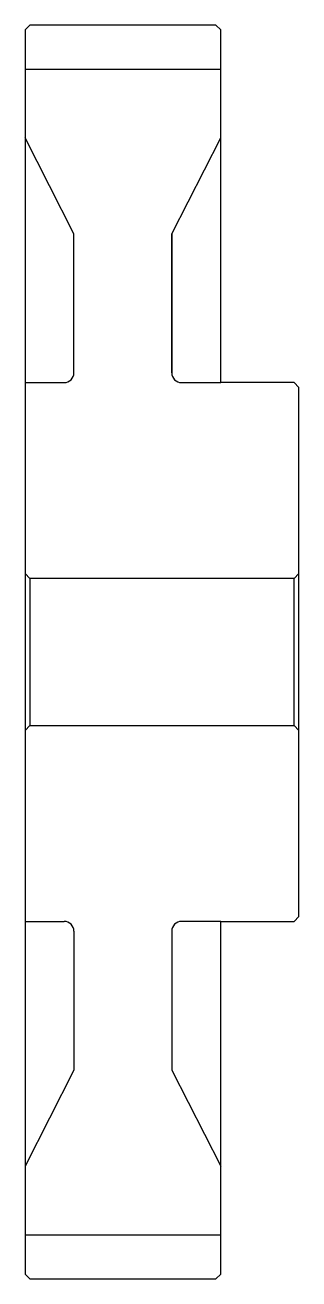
# Model space of a CAD drawing. Header units: metres. Extents: x 341 to 397, y 215 to 471.
import ezdxf

# ---------------------------------------------------------------- set-up
doc = ezdxf.new("R2010")
doc.units = ezdxf.units.M

msp = doc.modelspace()

# ---------------------------------------------------------------- linework, layer by layer
at = {"color": 4}
for p, q in [((340.972992, 462.216217), (380.972992, 462.216217)), ((370.972992, 428.590118), (370.972992, 400.216217)), ((340.972992, 398.216217), (348.972992, 398.216217)), ((372.972992, 398.216217), (380.972992, 398.216217)), ((396.972992, 359.216217), (395.972992, 358.216217)), ((340.972992, 327.216217), (341.972992, 328.216217)), ((396.972992, 327.216217), (395.972992, 328.216217)), ((340.972992, 288.216217), (348.972992, 288.216217)), ((380.972992, 288.216217), (372.972992, 288.216217)), ((370.972992, 286.216217), (370.972992, 257.842316)), ((340.972992, 224.216217), (380.972992, 224.216217))]:
    msp.add_line(p, q, dxfattribs=at)
for points in [[(380.972992, 470.216217), (379.972992, 471.216217), (341.972992, 471.216217), (340.972992, 470.216217), (340.972992, 327.216217)], [(340.972992, 327.216217), (340.972992, 216.216217), (341.972992, 215.216217), (379.972992, 215.216217), (380.972992, 216.216217), (380.972992, 288.216217), (395.972992, 288.216217), (396.972992, 289.216217), (396.972992, 397.216217), (395.972992, 398.216217), (380.972992, 398.216217), (380.972992, 470.216217)], [(350.972992, 400.216217), (350.972992, 428.590118), (340.972992, 448.216217)], [(370.972992, 400.216217), (370.972992, 428.590118), (380.972992, 448.216217)], [(340.972992, 359.216217), (341.972992, 358.216217), (341.972992, 328.216217), (395.972992, 328.216217), (395.972992, 358.216217), (341.972992, 358.216217)], [(350.972992, 286.216217), (350.972992, 257.842316), (340.972992, 238.216217)], [(370.972992, 286.216217), (370.972992, 257.842316), (380.972992, 238.216217)]]:
    msp.add_lwpolyline(points, dxfattribs=at)
for centre, start, end in [((348.972992, 400.216217), 270, 0), ((372.972992, 400.216217), 180, 270), ((348.972992, 286.216217), 0, 90), ((372.972992, 286.216217), 90, 180)]:
    msp.add_arc(centre, 2, start, end, dxfattribs=at)

doc.saveas('drawing.dxf')
